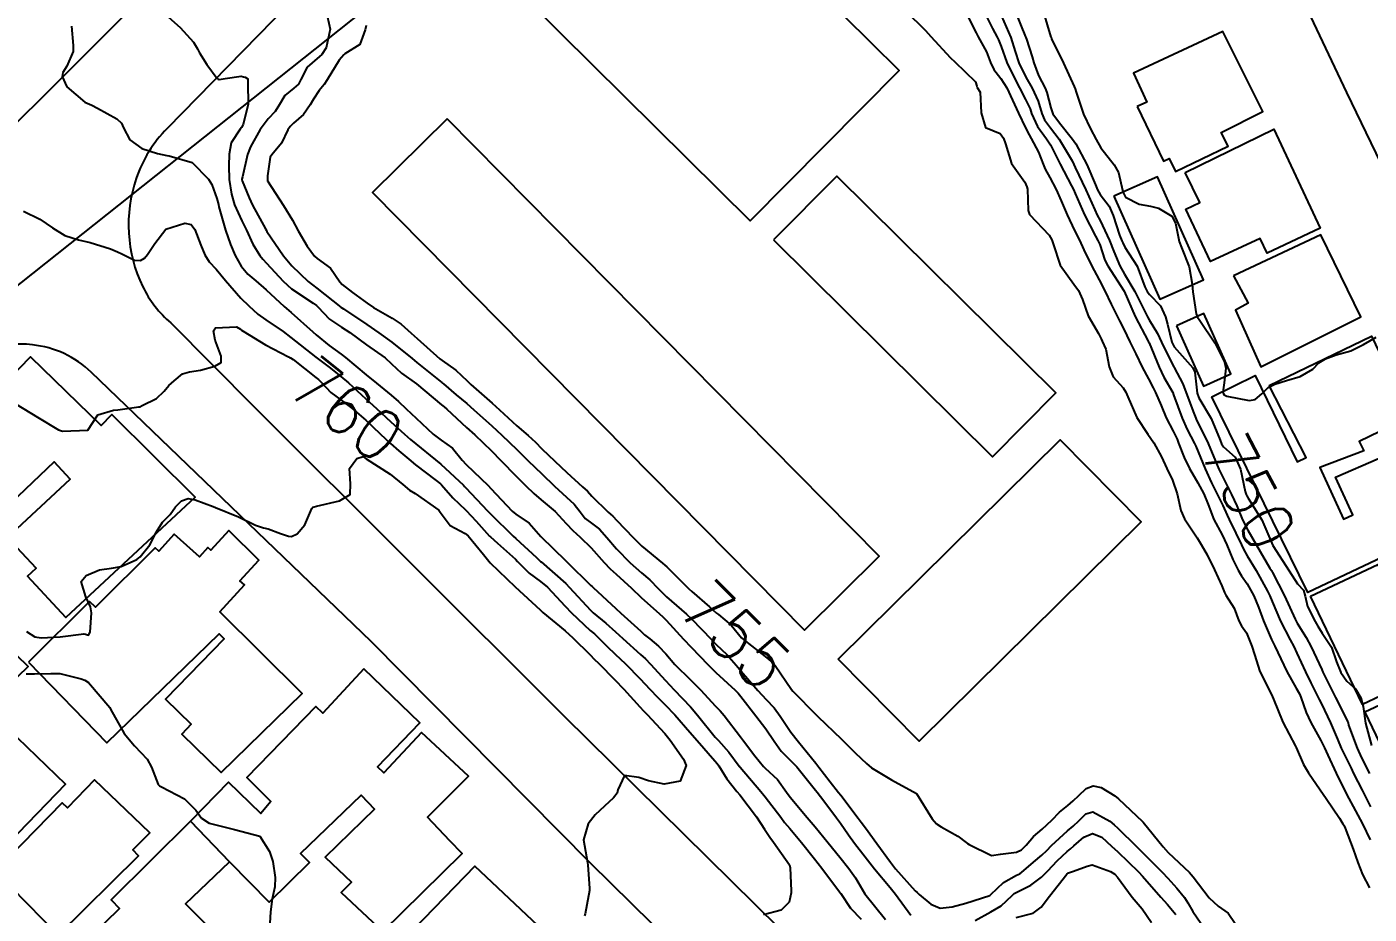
# Model space of a CAD drawing. Header units: metres. Extents: x 298520 to 308411, y 7433745 to 7450750.
# Drawn here: x 303164.2 to 303270.6, y 7440558.7 to 7440629 of the extents above; entities that cross this region are included whole.
import ezdxf
from ezdxf.enums import TextEntityAlignment as Align

# ---------------------------------------------------------------- set-up
doc = ezdxf.new("R2010")
doc.units = ezdxf.units.M
doc.header["$LTSCALE"] = 10
doc.linetypes.add('CONTINUO', pattern=[0])
for name, color, linetype in [('Cotas', 45, 'Continuous'), ('Curvas de Nivel 1m', 11, 'Continuous'), ('Curvas de Nivel 5m', 15, 'Continuous'), ('Edificações', 30, 'Continuous'), ('TEXTO', 45, 'Continuous'), ('Vias Primárias', 230, 'Continuous')]:
    doc.layers.add(name, color=color, linetype=linetype)
doc.styles.add('Style-STANDARD', font='STANDARD.shx')

msp = doc.modelspace()

# ---------------------------------------------------------------- linework, layer by layer
at = {"layer": 'Curvas de Nivel 1m', "flags": 128}
for points, elevation in [([(303175.46, 7440629.81), (303176.37, 7440628.99), (303177.43, 7440627.82), (303177.75, 7440627.3), (303177.92, 7440626.97), (303178.5, 7440626.05), (303179.32, 7440624.95), (303179.4, 7440624.9), (303179.47, 7440624.88), (303179.94, 7440624.94), (303181.21, 7440625.12), (303181.4, 7440625.08), (303181.52, 7440625.04), (303181.74, 7440624.92), (303181.75, 7440624.58), (303181.76, 7440622.92), (303181.36, 7440621.31), (303181.23, 7440621.06), (303181.13, 7440620.93), (303180.42, 7440619.86), (303180.26, 7440618.94), (303180.23, 7440618.03), (303180.27, 7440616.94), (303180.46, 7440615.77), (303180.69, 7440614.94), (303181.26, 7440613.68), (303181.64, 7440612.92), (303182.14, 7440611.82), (303182.69, 7440610.91), (303182.94, 7440610.62), (303183.23, 7440610.32), (303184.55, 7440608.89), (303185.2, 7440608.29), (303186.92, 7440607.13), (303187.18, 7440606.95), (303187.28, 7440606.86), (303188.21, 7440605.88), (303189.17, 7440605.23), (303189.82, 7440604.82), (303191.15, 7440603.85), (303192.62, 7440602.8), (303193.13, 7440602.34), (303193.93, 7440601.59), (303195.11, 7440600.76), (303197.1, 7440599.09), (303197.29, 7440598.93), (303197.51, 7440598.73), (303199.07, 7440597.3), (303199.72, 7440596.7), (303201.05, 7440595.43), (303201.79, 7440594.68), (303203.02, 7440593.44), (303203.78, 7440592.66), (303204.41, 7440592.05), (303205, 7440591.56), (303206.09, 7440590.63), (303206.98, 7440589.68), (303207.5, 7440589.13), (303208.07, 7440588.61), (303208.96, 7440587.75), (303209.98, 7440586.58), (303210.45, 7440586.09), (303210.93, 7440585.66), (303212.14, 7440584.56), (303212.91, 7440583.82), (303214.36, 7440582.53), (303214.64, 7440582.28), (303214.89, 7440582.03), (303216.28, 7440580.51), (303216.87, 7440579.88), (303218.22, 7440578.49), (303218.84, 7440577.88), (303220.36, 7440576.46), (303220.6, 7440576.23), (303220.82, 7440575.98), (303222, 7440574.44), (303222.79, 7440573.4), (303223.46, 7440572.42), (303224.01, 7440571.65), (303224.76, 7440570.9), (303225.25, 7440570.4), (303226.73, 7440568.55), (303226.87, 7440568.38), (303227.38, 7440567.71), (303228.4, 7440566.36), (303228.7, 7440565.94), (303229.34, 7440565), (303229.83, 7440564.34), (303230.67, 7440563.26), (303231.4, 7440562.32), (303232.64, 7440560.83), (303233.06, 7440560.31), (303234.28, 7440558.63)], 757), ([(303187.92, 7440630.4), (303188.27, 7440628.85), (303187.95, 7440627.38), (303187.6, 7440626.86), (303187.42, 7440626.69), (303186.44, 7440625.85), (303185.94, 7440624.87), (303185.76, 7440624.51), (303185.39, 7440624.19), (303184.68, 7440623.59), (303184.26, 7440622.89), (303183.92, 7440622.34), (303183.36, 7440621.75), (303182.72, 7440620.91), (303181.95, 7440619.53), (303181.72, 7440618.92), (303181.31, 7440617.16), (303181.27, 7440616.96), (303181.27, 7440616.93), (303181.3, 7440616.83), (303181.86, 7440615.49), (303182.11, 7440614.92), (303183.13, 7440613.03), (303183.21, 7440612.9), (303183.22, 7440612.87), (303183.25, 7440612.82), (303184.58, 7440610.89), (303185.23, 7440610.11), (303186.53, 7440608.87), (303187.2, 7440608.32), (303189.12, 7440606.83), (303189.15, 7440606.8), (303189.18, 7440606.78), (303189.32, 7440606.7), (303191.17, 7440605.46), (303192.13, 7440604.8), (303193.15, 7440604.05), (303194.76, 7440602.77), (303194.96, 7440602.59), (303195.13, 7440602.45), (303196.58, 7440601.28), (303197.11, 7440600.85), (303197.18, 7440600.8), (303197.25, 7440600.74), (303198.26, 7440599.88), (303199.1, 7440599.18), (303199.64, 7440598.7), (303201.07, 7440597.42), (303201.87, 7440596.68), (303203.05, 7440595.55), (303203.49, 7440595.11), (303203.95, 7440594.66), (303205.03, 7440593.61), (303206.04, 7440592.63), (303207, 7440591.77), (303207.61, 7440591.22), (303208.08, 7440590.6), (303208.48, 7440590.09), (303208.98, 7440589.7), (303209.61, 7440589.22), (303210.18, 7440588.58), (303210.96, 7440587.68), (303212.03, 7440586.56), (303212.94, 7440585.77), (303213.61, 7440585.22), (303214.26, 7440584.53), (303214.91, 7440583.88), (303216.5, 7440582.5), (303216.89, 7440582.13), (303218.48, 7440580.48), (303218.87, 7440580.1), (303219.7, 7440579.3), (303220.45, 7440578.46), (303220.85, 7440577.99), (303222.16, 7440576.44), (303222.82, 7440575.73), (303223.45, 7440575.07), (303223.92, 7440574.41), (303224.78, 7440573.14), (303225.37, 7440572.39), (303226.76, 7440570.69), (303227, 7440570.38), (303227.89, 7440569.22), (303228.56, 7440568.36), (303228.73, 7440568.15), (303230.11, 7440566.34), (303230.36, 7440566), (303230.7, 7440565.55), (303231.59, 7440564.32), (303232.66, 7440562.83), (303233.07, 7440562.31), (303234.64, 7440560.57), (303234.78, 7440560.43), (303234.94, 7440560.29), (303235.87, 7440559.52), (303236.62, 7440559.2), (303237.57, 7440559.31), (303238.63, 7440559.6), (303240.54, 7440560.21), (303240.63, 7440560.29), (303241.62, 7440561.22), (303242.65, 7440561.8), (303242.91, 7440561.93), (303243.24, 7440562.18), (303244.01, 7440562.83), (303244.67, 7440563.4), (303245.06, 7440563.78), (303245.43, 7440564.16), (303246.69, 7440565.32), (303247.14, 7440565.7), (303247.6, 7440566.13), (303248.16, 7440566.68), (303248.71, 7440566.83), (303250.06, 7440566.1), (303250.41, 7440565.81), (303250.7, 7440565.54), (303252.17, 7440564.08), (303252.68, 7440563.58), (303254.19, 7440562.05), (303254.65, 7440561.57), (303255.37, 7440560.77), (303255.97, 7440560.03), (303256.23, 7440559.63), (303256.62, 7440558.94), (303257.26, 7440558.01)], 756), ([(303233.86, 7440630.3), (303235.45, 7440628.74), (303235.88, 7440628.28), (303237.43, 7440626.58), (303237.78, 7440626.26), (303239.41, 7440624.69), (303239.51, 7440624.34), (303239.54, 7440624.24), (303239.77, 7440623.86), (303239.86, 7440622.23), (303240.2, 7440621.06), (303241.36, 7440620.6), (303241.63, 7440620.21), (303241.78, 7440619.77), (303242.26, 7440618.2), (303243.31, 7440616.72), (303243.49, 7440616.37), (303243.53, 7440616.19), (303243.59, 7440614.49), (303243.7, 7440614.18), (303245.26, 7440612.52), (303245.46, 7440612.16), (303245.57, 7440611.84), (303246.13, 7440610.15), (303247.21, 7440608.64), (303247.56, 7440608.14), (303247.89, 7440607.44), (303248.35, 7440606.13), (303249.17, 7440604.74), (303249.36, 7440604.31), (303249.45, 7440604.12), (303249.75, 7440603.51), (303250, 7440602.11), (303250.32, 7440601.3), (303251.12, 7440600.43), (303251.32, 7440600.09), (303251.47, 7440599.73), (303252.19, 7440598.08), (303253.07, 7440596.76), (303253.53, 7440596.07), (303254.14, 7440594.97), (303254.57, 7440594.05), (303255.03, 7440593.12), (303255.39, 7440592.04), (303255.68, 7440590.72), (303255.97, 7440590.04), (303256.97, 7440588.54), (303257.3, 7440588.02), (303257.77, 7440587.2), (303258.36, 7440586.01), (303258.93, 7440584.73), (303259.14, 7440584.21), (303259.25, 7440584), (303259.92, 7440582.98), (303260.28, 7440581.98), (303260.48, 7440581.56), (303260.88, 7440581.01), (303261.32, 7440579.97), (303261.53, 7440579.29), (303261.94, 7440577.96), (303262.83, 7440576.17), (303262.94, 7440575.95), (303263.02, 7440575.75), (303263.77, 7440573.94), (303264.77, 7440572.03), (303264.82, 7440571.93), (303265.41, 7440570.57), (303265.81, 7440569.91), (303266.73, 7440568.58), (303267.19, 7440567.9), (303268.26, 7440566.33), (303268.53, 7440565.88), (303268.59, 7440565.77), (303268.7, 7440565.54), (303269.35, 7440563.87), (303269.72, 7440562.82), (303270.08, 7440561.87), (303270.64, 7440560.82)], 754), ([(303238.61, 7440630.24), (303239.45, 7440628.57), (303239.62, 7440628.24), (303240.27, 7440627.06), (303240.6, 7440626.22), (303240.85, 7440625.65), (303241.41, 7440624.94), (303241.89, 7440624.21), (303242.35, 7440623.23), (303242.81, 7440622.2), (303243.36, 7440621.05), (303243.65, 7440620.48), (303243.81, 7440620.18), (303244.39, 7440619.12), (303244.76, 7440618.17), (303244.93, 7440617.77), (303245.31, 7440617.11), (303245.8, 7440616.15), (303246.2, 7440615.24), (303246.67, 7440614.15), (303247.26, 7440612.91), (303247.65, 7440612.14), (303248, 7440611.38), (303248.59, 7440610.13), (303249.22, 7440608.99), (303249.66, 7440608.11), (303250.15, 7440607.06), (303250.64, 7440606.1), (303250.82, 7440605.74), (303251.17, 7440605.07), (303251.65, 7440604.09), (303252.11, 7440603.12), (303252.63, 7440602.08), (303253.12, 7440601.15), (303253.49, 7440600.44), (303253.67, 7440600.06), (303254.12, 7440599.04), (303254.53, 7440598.06), (303255.07, 7440596.99), (303255.38, 7440596.36), (303255.51, 7440596.04), (303255.94, 7440594.92), (303256.37, 7440594.03), (303257.03, 7440592.9), (303257.5, 7440592.02), (303257.84, 7440591.18), (303258.29, 7440590.01), (303258.97, 7440588.77), (303259.34, 7440587.99), (303259.8, 7440586.84), (303260.23, 7440585.98), (303260.5, 7440585.53), (303260.93, 7440584.91), (303261.47, 7440583.96), (303261.83, 7440583.04), (303262.23, 7440581.96), (303262.88, 7440580.48), (303263.13, 7440579.95), (303263.36, 7440579.45), (303264.07, 7440577.94), (303264.83, 7440576.63), (303265.09, 7440576.19), (303265.2, 7440575.92), (303265.61, 7440574.71), (303265.99, 7440573.91), (303266.78, 7440572.49), (303267.08, 7440571.9), (303267.33, 7440571.33), (303267.98, 7440569.89), (303268.73, 7440568.38), (303268.99, 7440567.88), (303269.33, 7440567.26), (303270.09, 7440565.87), (303270.69, 7440564.61)], 753), ([(303240.1, 7440630.22), (303240.75, 7440628.92), (303241.12, 7440628.21), (303241.23, 7440628), (303241.44, 7440627.48), (303241.9, 7440626.21), (303242.33, 7440625.28), (303242.89, 7440624.2), (303243.38, 7440623.27), (303243.73, 7440622.54), (303243.86, 7440622.18), (303244.32, 7440621.13), (303245.03, 7440620.16), (303245.35, 7440619.69), (303246.12, 7440618.15), (303247.02, 7440616.43), (303247.17, 7440616.14), (303247.3, 7440615.83), (303248.05, 7440614.13), (303248.93, 7440612.45), (303249.11, 7440612.12), (303249.25, 7440611.78), (303249.67, 7440610.55), (303249.89, 7440610.11), (303251.2, 7440608.09), (303252.06, 7440606.08), (303253.1, 7440604.14), (303253.13, 7440604.07), (303253.16, 7440604.01), (303253.97, 7440602.06), (303254.34, 7440601.27), (303255.04, 7440600.05), (303255.11, 7440599.88), (303255.79, 7440598.04), (303256.18, 7440597.14), (303256.76, 7440596.02), (303256.86, 7440595.82), (303257.06, 7440595.35), (303257.61, 7440594.01), (303258.12, 7440592.91), (303258.57, 7440592), (303259, 7440591.1), (303259.35, 7440590.35), (303259.51, 7440589.99), (303260.04, 7440588.92), (303260.48, 7440587.98), (303260.64, 7440587.65), (303260.95, 7440587.13), (303261.65, 7440585.96), (303262.55, 7440584.33), (303262.73, 7440583.95), (303262.92, 7440583.51), (303263.59, 7440581.94), (303264.35, 7440580.47), (303264.63, 7440579.93), (303264.87, 7440579.4), (303265.55, 7440577.92), (303265.99, 7440577.06), (303266.57, 7440575.9), (303266.65, 7440575.73), (303266.82, 7440575.39), (303267.53, 7440573.89), (303268.09, 7440572.58), (303268.4, 7440571.88), (303268.77, 7440571.13), (303269.17, 7440570.29), (303269.37, 7440569.87), (303270.04, 7440568.56), (303270.39, 7440567.86), (303270.72, 7440567.23)], 752), ([(303241.47, 7440629.88), (303242.21, 7440628.2), (303242.55, 7440627.08), (303242.85, 7440626.2), (303243.41, 7440625.06), (303243.89, 7440624.18), (303244.37, 7440623.16), (303244.66, 7440622.17), (303244.87, 7440621.67), (303245.36, 7440621.05), (303246.05, 7440620.15), (303247.06, 7440618.41), (303247.19, 7440618.14), (303247.32, 7440617.89), (303248.15, 7440616.13), (303248.87, 7440614.54), (303249.06, 7440614.12), (303249.28, 7440613.7), (303250.04, 7440612.11), (303250.38, 7440611.24), (303250.84, 7440610.1), (303251.22, 7440609.43), (303252.04, 7440608.08), (303252.89, 7440606.37), (303253.03, 7440606.07), (303253.18, 7440605.82), (303253.84, 7440604.73), (303254.15, 7440604.06), (303255.13, 7440602.08), (303255.16, 7440602.04), (303255.84, 7440600.76), (303256.1, 7440600.04), (303256.7, 7440598.42), (303256.86, 7440598.02), (303256.93, 7440597.87), (303257.08, 7440597.58), (303257.84, 7440596.01), (303258.43, 7440594.62), (303258.69, 7440594), (303259.03, 7440593.29), (303259.7, 7440591.99), (303260.11, 7440591.09), (303260.57, 7440589.98), (303260.98, 7440589.15), (303261.69, 7440587.96), (303262.74, 7440586.15), (303262.86, 7440585.95), (303262.94, 7440585.8), (303263.89, 7440583.94), (303264.74, 7440582.09), (303264.81, 7440581.93), (303264.89, 7440581.79), (303265.61, 7440580.65), (303266, 7440579.91), (303266.85, 7440578.1), (303266.94, 7440577.9), (303267.04, 7440577.7), (303267.94, 7440575.89), (303268.81, 7440574.18), (303268.9, 7440573.98), (303268.93, 7440573.88), (303268.98, 7440573.7), (303269.66, 7440571.87), (303270, 7440571.1), (303270.63, 7440569.86)], 751), ([(303244.8, 7440630.17), (303245.37, 7440628.23), (303245.42, 7440628.16), (303245.43, 7440628.14), (303245.44, 7440628.09), (303246.38, 7440626.15), (303247.23, 7440624.31), (303247.3, 7440624.14), (303247.39, 7440623.87), (303247.97, 7440622.13), (303248.52, 7440620.97), (303248.98, 7440620.12), (303249.34, 7440619.45), (303250.39, 7440618.1), (303250.73, 7440617.51), (303251.05, 7440616.09), (303251.11, 7440615.9), (303251.3, 7440615.55), (303252.37, 7440615), (303253.29, 7440614.83), (303253.9, 7440614.68), (303254.97, 7440614.04), (303255.27, 7440613.48), (303255.55, 7440612.04), (303255.74, 7440611.55), (303256.34, 7440610.03), (303256.59, 7440608.65), (303256.64, 7440608.03), (303256.9, 7440606.3), (303257.01, 7440606.02), (303257.18, 7440605.77), (303258.38, 7440604.01), (303259.14, 7440602.48), (303259.26, 7440602), (303259.12, 7440600.84), (303259.01, 7440600.1), (303259.03, 7440600), (303259.11, 7440599.89), (303259.33, 7440599.78), (303261.1, 7440599.42), (303261.57, 7440599.5), (303262.11, 7440599.96), (303262.61, 7440600.46), (303263.12, 7440600.72), (303264.06, 7440601.01), (303265.13, 7440601.32), (303266.15, 7440601.91), (303266.63, 7440602.42), (303267.15, 7440602.73), (303268, 7440603.04), (303269.16, 7440603.37), (303270.15, 7440603.87), (303271.16, 7440604.44)], 749), ([(303167.76, 7440629.1), (303167.9, 7440627.56), (303167.89, 7440627.09), (303167.41, 7440625.93), (303167.09, 7440625.42), (303167.04, 7440625.1), (303167.39, 7440624.29), (303168.82, 7440623.08), (303169.2, 7440622.9), (303169.37, 7440622.83), (303169.84, 7440622.59), (303171.36, 7440621.76), (303171.72, 7440621.41), (303171.88, 7440621.04), (303172.39, 7440620.08), (303173.34, 7440619.41), (303174.58, 7440619.01), (303175.33, 7440618.85), (303175.5, 7440618.83), (303177.32, 7440618.3), (303178.63, 7440616.96), (303178.88, 7440616.54), (303179.29, 7440615.45), (303179.41, 7440614.95), (303179.45, 7440614.78), (303179.98, 7440612.94), (303180.38, 7440611.8), (303180.75, 7440610.93), (303181.22, 7440610.08), (303181.74, 7440609.44), (303182.37, 7440608.91), (303183.2, 7440608.21), (303184.61, 7440606.89), (303185.18, 7440606.39), (303186.89, 7440604.86), (303187.16, 7440604.62), (303188.19, 7440603.8), (303189.14, 7440603.09), (303189.48, 7440602.83), (303191.12, 7440601.47), (303191.94, 7440600.8), (303193.1, 7440599.85), (303193.67, 7440599.35), (303194.28, 7440598.77), (303195.08, 7440598.02), (303196.42, 7440596.75), (303197.06, 7440596.29), (303197.96, 7440595.64), (303198.72, 7440594.71), (303199.04, 7440594.35), (303200.78, 7440592.69), (303201.01, 7440592.46), (303202.69, 7440590.67), (303202.99, 7440590.43), (303204.05, 7440589.72), (303204.97, 7440588.64), (303206.94, 7440586.72), (303207.05, 7440586.62), (303208.92, 7440584.77), (303209.02, 7440584.69), (303209.12, 7440584.6), (303210.9, 7440582.95), (303211.3, 7440582.57), (303212.88, 7440581.14), (303213.19, 7440580.86), (303213.59, 7440580.54), (303214.3, 7440579.96), (303214.86, 7440579.35), (303215.59, 7440578.51), (303216.83, 7440577.28), (303217.62, 7440576.49), (303218.81, 7440575.21), (303219.17, 7440574.84), (303219.5, 7440574.47), (303220.78, 7440572.78), (303221.02, 7440572.45), (303221.93, 7440571.27), (303222.62, 7440570.43), (303222.75, 7440570.3), (303223.72, 7440569.39), (303224.44, 7440568.4), (303224.73, 7440568), (303226.06, 7440566.39), (303226.7, 7440565.63), (303227.74, 7440564.37), (303228.67, 7440563.23), (303229.36, 7440562.35), (303229.9, 7440561.59), (303230.63, 7440560.33), (303232.27, 7440558.31)], 758), ([(303163.97, 7440614.43), (303165.26, 7440613.8), (303166.25, 7440613.11), (303167.25, 7440612.5), (303168.33, 7440612.17), (303169.24, 7440611.96), (303170.85, 7440611.44), (303171.24, 7440611.3), (303171.41, 7440611.22), (303171.75, 7440611.04), (303172.75, 7440610.55), (303173.23, 7440610.52), (303173.55, 7440610.7), (303173.79, 7440611.01), (303174.37, 7440611.88), (303175.25, 7440613), (303176.76, 7440613.48), (303177.26, 7440613.37), (303177.53, 7440612.98), (303178.01, 7440611.73), (303178.34, 7440610.96), (303178.69, 7440610.42), (303179.22, 7440609.85), (303179.98, 7440608.94), (303181.19, 7440607.55), (303181.81, 7440606.92), (303182.54, 7440606.27), (303183.17, 7440605.81), (303184.53, 7440604.89), (303185.16, 7440604.43), (303187.13, 7440602.86), (303188.28, 7440602), (303189.12, 7440601.34), (303189.71, 7440600.82), (303191.1, 7440599.56), (303191.94, 7440598.8), (303193.08, 7440597.74), (303194.15, 7440596.77), (303194.64, 7440596.34), (303195.06, 7440596), (303196.62, 7440594.74), (303197.04, 7440594.39), (303198.83, 7440592.71), (303198.92, 7440592.62), (303199.01, 7440592.52), (303200.74, 7440590.69), (303200.99, 7440590.43), (303202.78, 7440588.67), (303202.97, 7440588.49), (303204.61, 7440586.98), (303204.94, 7440586.68), (303204.99, 7440586.64), (303206.93, 7440584.92), (303207.23, 7440584.62), (303208.9, 7440582.8), (303209.11, 7440582.6), (303210.1, 7440581.79), (303210.88, 7440581.1), (303211.47, 7440580.56), (303212.86, 7440579.31), (303213.26, 7440578.95), (303213.64, 7440578.54), (303214.83, 7440577.25), (303215.54, 7440576.51), (303216.81, 7440575.15), (303217.38, 7440574.49), (303218.78, 7440572.76), (303219.03, 7440572.48), (303219.86, 7440571.55), (303220.69, 7440570.45), (303220.71, 7440570.41), (303220.75, 7440570.36), (303222.39, 7440568.43), (303222.73, 7440568.03), (303223.97, 7440566.41), (303224.28, 7440565.99), (303224.69, 7440565.5), (303225.62, 7440564.39), (303226.66, 7440563.1), (303227.24, 7440562.37), (303228.63, 7440560.5), (303228.69, 7440560.42), (303228.73, 7440560.36), (303229.49, 7440559.21), (303230.34, 7440558.33)], 759), ([(303164.21, 7440581.13), (303164.87, 7440580.69), (303165.36, 7440580.63), (303166.87, 7440580.7), (303168.74, 7440580.94), (303168.87, 7440580.92), (303169.11, 7440580.83), (303169.24, 7440581.07), (303169.35, 7440582.6), (303169.26, 7440583.07), (303168.9, 7440583.87), (303168.53, 7440585.08), (303168.93, 7440585.56), (303169.98, 7440586.01), (303170.93, 7440586.15), (303171.7, 7440586.28), (303172.94, 7440586.82), (303173.21, 7440587.03), (303173.97, 7440588), (303174.5, 7440589.01), (303174.98, 7440589.79), (303175.58, 7440590.4), (303176.01, 7440590.99), (303176.49, 7440591.49), (303177, 7440591.67), (303177.58, 7440591.55), (303178.99, 7440591.02), (303179.19, 7440590.95), (303180.99, 7440590.22), (303182.35, 7440589.55), (303182.98, 7440589.33), (303183.34, 7440589.27), (303184.34, 7440588.89), (303184.97, 7440588.67), (303185.19, 7440588.66), (303185.64, 7440588.87), (303186.27, 7440589.57), (303186.82, 7440590.86), (303186.89, 7440590.97), (303186.99, 7440591.01), (303187.19, 7440591.05), (303189, 7440591.49), (303189.86, 7440591.97), (303189.89, 7440592.82), (303189.81, 7440594.04), (303190.37, 7440594.82), (303190.88, 7440594.98), (303191.04, 7440594.87), (303191.12, 7440594.81), (303193.02, 7440593.59), (303194.03, 7440592.77), (303194.56, 7440592.32), (303195.01, 7440592.05), (303196.88, 7440590.74), (303196.99, 7440590.58), (303197.78, 7440589.53), (303198.97, 7440588.89), (303199.21, 7440588.71), (303200.43, 7440587.22), (303200.83, 7440586.69), (303200.94, 7440586.57), (303202.92, 7440584.67), (303204.9, 7440582.84), (303205.13, 7440582.64), (303206.88, 7440581.18), (303207.51, 7440580.61), (303208.86, 7440579.28), (303209.2, 7440578.94), (303209.55, 7440578.59), (303210.83, 7440577.29), (303211.53, 7440576.56), (303212.81, 7440575.15), (303213.1, 7440574.84), (303213.39, 7440574.54), (303214.78, 7440573.05), (303215.22, 7440572.52), (303216.26, 7440571.01), (303216.48, 7440570.5), (303216, 7440569.25), (303214.74, 7440569.02), (303213.49, 7440569.29), (303212.74, 7440569.55), (303211.6, 7440569.7), (303211.07, 7440568.57), (303211, 7440568.3), (303210.72, 7440567.94), (303210.02, 7440567.28), (303209.28, 7440566.59), (303208.7, 7440565.88), (303208.35, 7440564.6), (303208.66, 7440562.82), (303208.69, 7440562.6), (303208.82, 7440560.78), (303208.82, 7440560.6), (303208.62, 7440559.45), (303208.47, 7440558.75), (303208.43, 7440558.6)], 761), ([(303164.18, 7440577.78), (303164.83, 7440577.78), (303166.14, 7440577.8), (303166.83, 7440577.8), (303168.53, 7440577.37), (303168.83, 7440577.26), (303169.11, 7440577.07), (303170.8, 7440575.11), (303170.84, 7440575.05), (303170.87, 7440574.98), (303171.94, 7440573.04), (303172.77, 7440572.06), (303173.76, 7440571.01), (303174.12, 7440570.38), (303174.64, 7440569), (303174.73, 7440568.9), (303174.91, 7440568.81), (303176.72, 7440567.85), (303177.63, 7440566.97), (303178.07, 7440566.33), (303178.69, 7440565.93), (303180.04, 7440565.58), (303180.69, 7440565.44), (303182.68, 7440564.91), (303183.46, 7440563.69), (303183.73, 7440562.89), (303183.91, 7440561.63), (303183.88, 7440560.89), (303183.66, 7440559.93), (303183.55, 7440558.9), (303183.48, 7440558.02)], 762), ([(303239.37, 7440558.23), (303240.62, 7440558.9), (303241.44, 7440559.38), (303242.31, 7440560.19), (303242.47, 7440560.35), (303242.64, 7440560.45), (303243.79, 7440561.03), (303244.65, 7440561.66), (303245.14, 7440562.16), (303245.87, 7440562.94), (303246.68, 7440563.69), (303246.93, 7440563.89), (303247.21, 7440564.13), (303248, 7440564.82), (303248.69, 7440565.12), (303249.41, 7440564.83), (303250.2, 7440564.1), (303250.68, 7440563.65), (303252.32, 7440562.07), (303252.65, 7440561.72), (303254.09, 7440560.06), (303254.63, 7440559.49), (303255.28, 7440558.7)], 757), ([(303242.62, 7440558.46), (303243.99, 7440558.81), (303244.62, 7440559.28), (303245.28, 7440560.16), (303246.65, 7440561.88), (303246.78, 7440562.01), (303247.18, 7440562.13), (303248.26, 7440562.53), (303248.66, 7440562.64), (303250.12, 7440562.1), (303250.44, 7440561.88), (303250.65, 7440561.66), (303251.82, 7440560.08), (303252.62, 7440559.14), (303253.36, 7440558.06)], 758)]:
    msp.add_lwpolyline(points, dxfattribs=dict(at, elevation=elevation))
at = {"layer": 'Curvas de Nivel 5m', "flags": 128}
for points, elevation in [([(303242.57, 7440630.2), (303243.38, 7440628.25), (303243.4, 7440628.19), (303243.44, 7440628.07), (303243.9, 7440626.66), (303244.03, 7440626.18), (303244.4, 7440625.18), (303244.93, 7440624.17), (303245.06, 7440623.84), (303245.38, 7440622.61), (303245.55, 7440622.16), (303246.07, 7440621.44), (303247.09, 7440620.14), (303247.35, 7440619.78), (303248.23, 7440618.13), (303248.92, 7440616.51), (303249.09, 7440616.12), (303249.3, 7440615.76), (303250, 7440614.82), (303250.31, 7440614.1), (303250.83, 7440612.53), (303251.01, 7440612.09), (303251.08, 7440611.92), (303251.25, 7440611.57), (303252.23, 7440610.08), (303252.83, 7440608.45), (303253.02, 7440608.07), (303253.2, 7440607.83), (303254.08, 7440606.94), (303254.47, 7440606.05), (303254.62, 7440605.49), (303254.98, 7440604.04), (303255.16, 7440603.67), (303256.62, 7440602.03), (303256.78, 7440601.67), (303256.98, 7440600.02), (303257.11, 7440599.65), (303258.09, 7440598.01), (303258.79, 7440596.28), (303258.9, 7440596), (303259.06, 7440595.76), (303260, 7440594.94), (303260.42, 7440593.98), (303260.77, 7440592.22), (303260.87, 7440591.97), (303260.92, 7440591.88), (303261.01, 7440591.68), (303262.11, 7440589.96), (303262.96, 7440587.95), (303264.26, 7440585.94), (303264.93, 7440584.91), (303265.4, 7440584.39), (303265.54, 7440583.92), (303265.72, 7440583.11), (303266.32, 7440581.91), (303266.53, 7440581.54), (303266.88, 7440580.99), (303267.61, 7440579.89), (303268.03, 7440578.71), (303268.35, 7440577.88), (303268.84, 7440577.19), (303269.53, 7440576.57), (303269.95, 7440575.86), (303270.12, 7440575.17), (303270.33, 7440573.86), (303270.78, 7440572.1)], 750), ([(303191.12, 7440629.14), (303191.03, 7440628.81), (303190.62, 7440627.63), (303189.42, 7440626.89), (303189.35, 7440626.83), (303188.99, 7440626.41), (303188.02, 7440624.85), (303187.78, 7440624.47), (303187.39, 7440624), (303186.94, 7440623.31), (303186.68, 7440622.87), (303186.14, 7440622.1), (303185.36, 7440621.42), (303185.09, 7440621.15), (303184.92, 7440620.88), (303184.42, 7440619.81), (303183.65, 7440618.9), (303183.51, 7440618.71), (303183.31, 7440617.23), (303183.29, 7440616.9), (303183.3, 7440616.85), (303184.58, 7440614.89), (303185.27, 7440613.73), (303185.73, 7440612.88), (303186.45, 7440611.66), (303187.03, 7440610.86), (303187.23, 7440610.69), (303188.29, 7440609.91), (303189.03, 7440608.83), (303189.21, 7440608.63), (303190.04, 7440607.98), (303191.19, 7440607.14), (303191.69, 7440606.8), (303193.17, 7440605.96), (303193.88, 7440605.49), (303194.69, 7440604.77), (303195.16, 7440604.34), (303196.97, 7440602.74), (303197.13, 7440602.61), (303198.22, 7440601.82), (303199.12, 7440601), (303199.42, 7440600.71), (303201.1, 7440599.22), (303201.68, 7440598.68), (303203.07, 7440597.43), (303203.95, 7440596.66), (303204.53, 7440596.12), (303205.05, 7440595.6), (303206.07, 7440594.63), (303207.03, 7440593.72), (303208.27, 7440592.6), (303208.65, 7440592.24), (303209.01, 7440591.86), (303210.31, 7440590.58), (303210.67, 7440590.25), (303210.99, 7440589.93), (303212.27, 7440588.56), (303212.96, 7440587.89), (303214.61, 7440586.53), (303214.79, 7440586.38), (303214.94, 7440586.24), (303216.69, 7440584.5), (303216.92, 7440584.29), (303218.32, 7440583.07), (303218.89, 7440582.58), (303219.03, 7440582.48), (303220.05, 7440581.63), (303220.87, 7440580.63), (303221.04, 7440580.45), (303222.86, 7440579.03), (303223.2, 7440578.77), (303223.53, 7440578.42), (303224.82, 7440576.53), (303224.92, 7440576.4), (303226.8, 7440574.5), (303226.92, 7440574.38), (303228.78, 7440572.6), (303229.03, 7440572.36), (303229.91, 7440571.49), (303230.76, 7440570.65), (303231.16, 7440570.33), (303232.74, 7440569.37), (303234.73, 7440568.29), (303235.98, 7440566.27), (303236.33, 7440565.89), (303236.7, 7440565.64), (303238.02, 7440564.91), (303238.68, 7440564.41), (303238.78, 7440564.33), (303238.9, 7440564.24), (303240.67, 7440563.37), (303241.4, 7440563.48), (303242.67, 7440563.64), (303243.06, 7440563.81), (303243.42, 7440564.18), (303244, 7440564.87), (303244.7, 7440565.47), (303245.45, 7440566.16), (303246.06, 7440566.8), (303246.72, 7440567.34), (303247.16, 7440567.7), (303247.6, 7440568.13), (303248.17, 7440568.69), (303248.74, 7440568.88), (303249.38, 7440568.75), (303250.44, 7440568.09), (303250.73, 7440567.85), (303252.65, 7440566.07), (303252.7, 7440566.01), (303254.27, 7440564.05), (303254.68, 7440563.61), (303256.36, 7440562.02), (303256.5, 7440561.87), (303256.65, 7440561.69), (303257.94, 7440560.01), (303258.63, 7440559.35), (303259.42, 7440558.79), (303259.98, 7440557.99)], 755), ([(303163.39, 7440599.14), (303165.08, 7440598.12), (303166.73, 7440597.1), (303167.06, 7440597), (303169.06, 7440597.07), (303169.86, 7440598.28), (303171.09, 7440598.66), (303171.43, 7440598.7), (303173.09, 7440598.93), (303173.17, 7440598.94), (303173.38, 7440599.02), (303174.51, 7440599.59), (303175.1, 7440600.17), (303175.49, 7440600.61), (303175.9, 7440600.99), (303176.57, 7440601.53), (303177.12, 7440601.69), (303177.99, 7440601.83), (303179.12, 7440602.14), (303179.62, 7440602.45), (303179.63, 7440602.95), (303179.15, 7440604.21), (303179.01, 7440604.95), (303179.17, 7440605.2), (303180.84, 7440605.26), (303181.16, 7440605.07), (303181.25, 7440605.01), (303181.36, 7440604.93), (303183.15, 7440603.84), (303184.96, 7440602.88), (303185.07, 7440602.82), (303185.13, 7440602.8), (303185.34, 7440602.67), (303187.12, 7440601.25), (303187.34, 7440601.08), (303187.58, 7440600.85), (303188.32, 7440600.06), (303189.1, 7440599.49), (303189.99, 7440598.82), (303191.08, 7440597.86), (303192.22, 7440596.8), (303193.06, 7440596.02), (303193.72, 7440595.45), (303194.5, 7440594.77), (303195.04, 7440594.32), (303196.66, 7440593.1), (303197.01, 7440592.83), (303197.1, 7440592.74), (303197.99, 7440591.72), (303198.99, 7440590.76), (303199.04, 7440590.71), (303199.83, 7440589.86), (303200.9, 7440588.69), (303200.97, 7440588.62), (303201.54, 7440588.11), (303202.95, 7440586.85), (303203.12, 7440586.67), (303204.04, 7440585.75), (303204.93, 7440585.09), (303205.49, 7440584.63), (303206.9, 7440583.13), (303207.4, 7440582.61), (303208.88, 7440581.21), (303209.21, 7440580.93), (303209.57, 7440580.59), (303210.22, 7440579.93), (303210.86, 7440579.32), (303211.67, 7440578.56), (303212.84, 7440577.37), (303213.61, 7440576.54), (303214.2, 7440575.91), (303214.81, 7440575.3), (303215.57, 7440574.51), (303216.78, 7440573.14), (303217.34, 7440572.49), (303218.76, 7440570.88), (303218.94, 7440570.67), (303219.07, 7440570.48), (303219.71, 7440569.44), (303220.5, 7440568.45), (303220.73, 7440568.18), (303222.06, 7440566.44), (303222.69, 7440565.47), (303223.1, 7440564.83), (303223.39, 7440564.42), (303224.66, 7440562.62), (303224.73, 7440562.4), (303224.81, 7440560.58), (303224.81, 7440560.41), (303224.63, 7440559.66), (303224.01, 7440559.03), (303222.62, 7440558.67)], 760)]:
    msp.add_lwpolyline(points, dxfattribs=dict(at, elevation=elevation))
at = {"layer": 'Edificações'}
for points in [[(303204.02, 7440631.02), (303221.56, 7440613.66), (303233.35, 7440625.57), (303215.81, 7440642.93)], [(303252.21, 7440622.72), (303254.31, 7440618.39), (303254.76, 7440618.61), (303255.27, 7440617.57), (303259.42, 7440619.58), (303258.89, 7440620.67), (303262.18, 7440622.34), (303259, 7440628.67), (303251.92, 7440625.37), (303252.99, 7440623.07)], [(303197.53, 7440621.75), (303191.61, 7440615.9), (303225.85, 7440581.23), (303231.77, 7440587.08)], [(303256.03, 7440617.51), (303263.06, 7440620.92), (303266.73, 7440613.08), (303262.52, 7440611.11), (303261.97, 7440612.28), (303258.03, 7440610.44), (303256.09, 7440614.6), (303257.19, 7440615.11)], [(303223.39, 7440612.15), (303240.76, 7440594.97), (303245.78, 7440600.04), (303228.41, 7440617.22)], [(303250.38, 7440615.62), (303254.02, 7440607.46), (303257.47, 7440609), (303253.83, 7440617.16)], [(303259.86, 7440609.32), (303261.01, 7440607.13), (303260.01, 7440606.6), (303262.01, 7440602.1), (303269.94, 7440606.06), (303266.77, 7440612.56)], [(303255.33, 7440605.35), (303257.47, 7440600.56), (303259.64, 7440601.53), (303257.51, 7440606.32)], [(303262.68, 7440600.63), (303270.79, 7440604.52), (303273.86, 7440598.13), (303269.82, 7440596.19), (303270.18, 7440595.44), (303266.71, 7440594.11), (303268.58, 7440590.03), (303269.31, 7440590.36), (303267.94, 7440593.35), (303274.76, 7440596.32), (303277.59, 7440589.82), (303265.74, 7440584.22), (303258.14, 7440599.72), (303261.56, 7440601.4), (303264.91, 7440594.56), (303265.62, 7440594.91)], [(303228.53, 7440578.93), (303246.13, 7440596.31), (303252.54, 7440589.82), (303234.94, 7440572.44)], [(303164.36, 7440578.69), (303170.57, 7440572.31), (303179.46, 7440580.95), (303179.86, 7440580.54), (303175.22, 7440575.76), (303177.25, 7440573.78), (303176.51, 7440572.98), (303179.64, 7440569.95), (303186.04, 7440576.2), (303179.52, 7440582.67), (303181.49, 7440584.82), (303181.12, 7440585.15), (303182.62, 7440586.78), (303180.23, 7440589.13), (303178.81, 7440587.58), (303178.58, 7440587.79), (303177.9, 7440587.04), (303175.9, 7440588.83), (303174.69, 7440587.48), (303174.41, 7440587.75), (303169.67, 7440583.04), (303169.2, 7440583.51)], [(303265.96, 7440583.91), (303271.29, 7440586.42), (303271.49, 7440586), (303274.85, 7440587.6), (303275.23, 7440586.8), (303278.42, 7440588.49), (303281.52, 7440581.96), (303276.87, 7440579.79), (303277.35, 7440578.76), (303270.08, 7440575.33)], [(303270.26, 7440574.74), (303273.5, 7440568), (303278.6, 7440570.57), (303278.95, 7440569.89), (303281.93, 7440571.4), (303281.61, 7440572.04), (303285.4, 7440573.95), (303282.36, 7440580.23), (303275.21, 7440576.94), (303276.53, 7440574.08), (303275.24, 7440573.48), (303273.89, 7440576.41)], [(303190.94, 7440578.17), (303187.69, 7440574.66), (303187.12, 7440575.18), (303181.65, 7440569.56), (303183.57, 7440567.64), (303182.76, 7440566.69), (303180.22, 7440569.19), (303177.2, 7440566.08), (303180.28, 7440562.86), (303183.42, 7440559.68), (303186.62, 7440562.82), (303185.92, 7440563.53), (303190.73, 7440568.16), (303191.79, 7440567.05), (303187.86, 7440563.24), (303189.95, 7440561.27), (303189.15, 7440560.43), (303192.43, 7440557.35), (303198.72, 7440563.54), (303197.75, 7440564.54), (303195.98, 7440566.41), (303199.23, 7440569.67), (303195.51, 7440573.13), (303192.53, 7440569.91), (303192.01, 7440570.4), (303195.36, 7440573.88)], [(303161.73, 7440562.14), (303166.7, 7440557.06), (303173.08, 7440563.35), (303172.62, 7440563.82), (303173.98, 7440565.16), (303169.6, 7440569.38), (303167.45, 7440567.15), (303167.04, 7440567.55)], [(303168.1, 7440555.8), (303164.45, 7440552.4), (303177.81, 7440538.58), (303182.59, 7440533.99), (303186.55, 7440537.7), (303192.11, 7440531.83), (303198.45, 7440537.98), (303195.45, 7440541.07), (303194.84, 7440540.48), (303192.24, 7440543.17), (303196.17, 7440546.82), (303189.54, 7440553.32), (303186.38, 7440550.09), (303182.61, 7440553.66), (303181.78, 7440552.79), (303179.77, 7440555), (303175.2, 7440550.47), (303174.57, 7440551.11), (303179.94, 7440556.42), (303176.79, 7440559.53), (303180.28, 7440562.86), (303177.2, 7440566.08), (303170.91, 7440559.85), (303171.58, 7440559.17)], [(303193.43, 7440557.32), (303189.7, 7440553.58), (303193.15, 7440550.3), (303196.17, 7440553.66), (303198.86, 7440551.2), (303205.21, 7440557.38), (303199.74, 7440562.52), (303194.07, 7440556.69)]]:
    msp.add_lwpolyline(points, close=True, dxfattribs=at)
for points in [[(303156.85, 7440595.01), (303164.52, 7440602.89), (303170.12, 7440597.44), (303170.97, 7440598.32), (303177.58, 7440591.76), (303167.33, 7440582.23), (303164.28, 7440585.51), (303164.96, 7440586.14), (303162.7, 7440588.58), (303167.66, 7440593.19), (303166.38, 7440594.57), (303160.05, 7440588.54)], [(303157.54, 7440584.92), (303164.34, 7440578.34), (303155.14, 7440569.47)], [(303163.47, 7440572.72), (303167.3, 7440569.03), (303157.48, 7440558.9)]]:
    msp.add_lwpolyline(points, dxfattribs=at)
at = {"layer": 'TEXTO', "linetype": 'CONTINUO'}
msp.add_polyline3d([(303277.59, 7440699.22, 0), (303102.41, 7440560.05, 0)], dxfattribs=at)
at = {"layer": 'Vias Primárias', "elevation": 722.31}
msp.add_lwpolyline([(303160.65, 7440618.72), (303183.83, 7440641.79), (303208.77, 7440667.03), (303220.2, 7440678.28)], dxfattribs=at)
at = {"layer": 'Vias Primárias'}
msp.add_lwpolyline([(303190.94, 7440636.93), (303175.34, 7440620.99, 0.111401), (303172.9, 7440617.03, 0.198044), (303173.41, 7440608.45, 0.105032), (303175.64, 7440605.58), (303182.21, 7440598.96), (303206.82, 7440574.4), (303227.62, 7440553.89), (303244.23, 7440537.6), (303275.64, 7440506.42), (303292.08, 7440490.07), (303294.15, 7440488.31, 0.166367), (303298.8, 7440486.5, 0.14832), (303304.96, 7440488.09, -0.032595), (303312.42, 7440491.98, 0.020086), (303319.34, 7440495.38, 0.255593), (303324.72, 7440503.7, 0.142522), (303323.21, 7440510.8), (303317.08, 7440523.57), (303302.66, 7440553.31), (303286.97, 7440586.34), (303268.83, 7440623.83), (303253.62, 7440655.98)], format="xyb", dxfattribs=at)
at = {"layer": 'Vias Primárias', "elevation": 755.93}
msp.add_lwpolyline([(303231.37, 7440484.1), (303235.46, 7440479.73), (303244.14, 7440471.2), (303256.99, 7440458.57), (303260.37, 7440455.62, 0.123656), (303264.24, 7440453.65, 0.130584), (303270.24, 7440453.86, 0.147872), (303275.01, 7440457.04), (303281.09, 7440463.11), (303288.39, 7440471.18, 0.351424), (303289.1, 7440482.92, 0.057434), (303284.58, 7440487.96), (303272.42, 7440500.11), (303246.39, 7440525.89), (303208.89, 7440562.75), (303191.51, 7440580.34), (303169.33, 7440601.67, 0.166772), (303164.67, 7440603.84, 0.155728), (303157.3, 7440602.31, 0.071194)], format="xyb", dxfattribs=at)

# ---------------------------------------------------------------- texts
at = {"layer": 'Cotas', "style": 'Style-STANDARD'}
for s, rotation, p in [('760', 321.2371, (303189.6, 7440598.73, 760)), ('750', 297.7554, (303261.07, 7440592.19, 750)), ('755', 315.3834, (303220.39, 7440580.84, 755))]:
    msp.add_text(s, height=4, rotation=rotation, dxfattribs=at).set_placement(p, align=Align.MIDDLE_CENTER)

doc.saveas('drawing.dxf')
